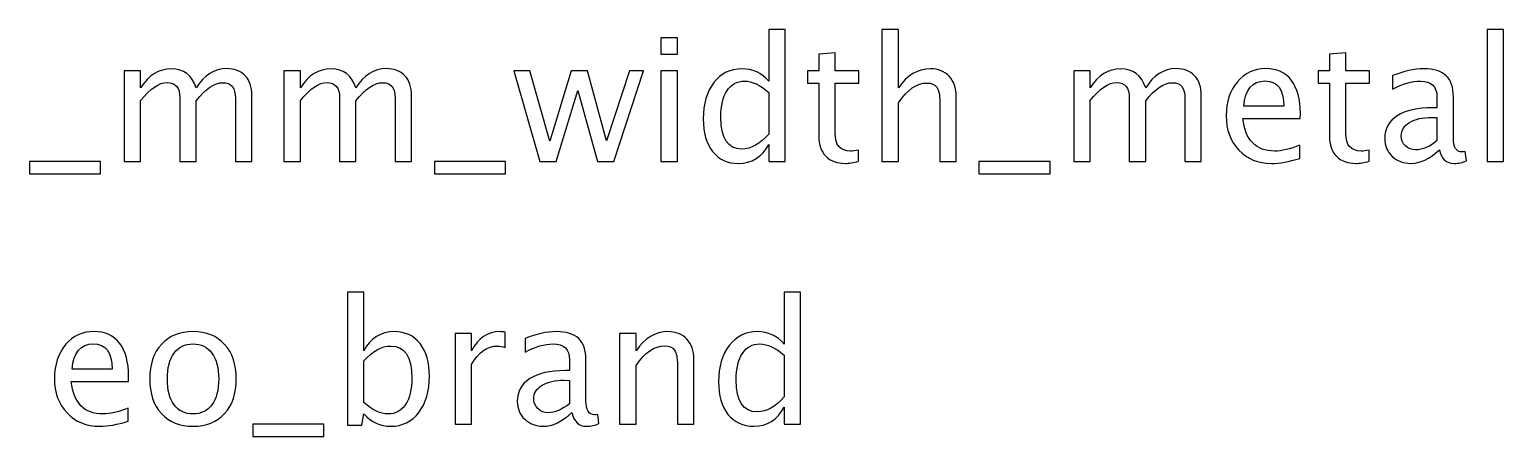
# Model space of a CAD drawing. Header units: centimetres. Extents: x -13.4 to 13.3, y -2.6 to 14.1.
# Drawn here: x 2.38 to 13.32, y 11.13 to 14.15 of the extents above; entities that cross this region are included whole.
import ezdxf

# ---------------------------------------------------------------- set-up
doc = ezdxf.new("R2010")
doc.units = ezdxf.units.CM
doc.header["$MEASUREMENT"] = 0
doc.layers.add('Layer 1', color=7, linetype='Continuous')

msp = doc.modelspace()

# ---------------------------------------------------------------- linework, layer by layer
at = {"layer": 'Layer 1'}
for points, knots in [([(7.86521, 13.17044), (7.86521, 13.17044), (7.86521, 13.29681), (7.86521, 13.29681), (7.86521, 13.29681), (7.81547, 13.2024), (7.74054, 13.1552), (7.64042, 13.1552), (7.64042, 13.1552), (7.55914, 13.1552), (7.49522, 13.18462), (7.44865, 13.24368), (7.44865, 13.24368), (7.40208, 13.30273), (7.3788, 13.38338), (7.3788, 13.48561), (7.3788, 13.48561), (7.3788, 13.59737), (7.40526, 13.68733), (7.45796, 13.75549), (7.45796, 13.75549), (7.51088, 13.82343), (7.58031, 13.85751), (7.66646, 13.85751), (7.66646, 13.85751), (7.74625, 13.85751), (7.81272, 13.82703), (7.86521, 13.76586), (7.86521, 13.76586), (7.86521, 13.76586), (7.86521, 14.14961), (7.86521, 14.14961), (7.86521, 14.14961), (7.86521, 14.14961), (7.98713, 14.14961), (7.98713, 14.14961), (7.98713, 14.14961), (7.98713, 14.14961), (7.98713, 13.17044), (7.98713, 13.17044), (7.98713, 13.17044), (7.98713, 13.17044), (7.86521, 13.17044), (7.86521, 13.17044)], [0, 0, 0, 0, 0.08333333, 0.08333333, 0.08333333, 0.08333333, 0.16666667, 0.16666667, 0.16666667, 0.16666667, 0.25, 0.25, 0.25, 0.25, 0.33333333, 0.33333333, 0.33333333, 0.33333333, 0.41666667, 0.41666667, 0.41666667, 0.41666667, 0.5, 0.5, 0.5, 0.5, 0.58333333, 0.58333333, 0.58333333, 0.58333333, 0.66666667, 0.66666667, 0.66666667, 0.66666667, 0.75, 0.75, 0.75, 0.75, 0.83333333, 0.83333333, 0.83333333, 0.83333333, 1, 1, 1, 1]), ([(8.70637, 13.17044), (8.70637, 13.17044), (8.70637, 14.14961), (8.70637, 14.14961), (8.70637, 14.14961), (8.70637, 14.14961), (8.82829, 14.14961), (8.82829, 14.14961), (8.82829, 14.14961), (8.82829, 14.14961), (8.82829, 13.71633), (8.82829, 13.71633), (8.82829, 13.71633), (8.89285, 13.81052), (8.97201, 13.85751), (9.06557, 13.85751), (9.06557, 13.85751), (9.12441, 13.85751), (9.17119, 13.8391), (9.20569, 13.80205), (9.20569, 13.80205), (9.24019, 13.76522), (9.25755, 13.71548), (9.25755, 13.65325), (9.25755, 13.65325), (9.25755, 13.65325), (9.25755, 13.17044), (9.25755, 13.17044), (9.25755, 13.17044), (9.25755, 13.17044), (9.13563, 13.17044), (9.13563, 13.17044), (9.13563, 13.17044), (9.13563, 13.17044), (9.13563, 13.61346), (9.13563, 13.61346), (9.13563, 13.61346), (9.13563, 13.66341), (9.12822, 13.69897), (9.11362, 13.72014), (9.11362, 13.72014), (9.0988, 13.74152), (9.07446, 13.7521), (9.04038, 13.7521), (9.04038, 13.7521), (8.96545, 13.7521), (8.89475, 13.70321), (8.82829, 13.60542), (8.82829, 13.60542), (8.82829, 13.60542), (8.82829, 13.17044), (8.82829, 13.17044), (8.82829, 13.17044), (8.82829, 13.17044), (8.70637, 13.17044), (8.70637, 13.17044)], [0, 0, 0, 0, 0.06666667, 0.06666667, 0.06666667, 0.06666667, 0.13333333, 0.13333333, 0.13333333, 0.13333333, 0.2, 0.2, 0.2, 0.2, 0.26666667, 0.26666667, 0.26666667, 0.26666667, 0.33333333, 0.33333333, 0.33333333, 0.33333333, 0.4, 0.4, 0.4, 0.4, 0.46666667, 0.46666667, 0.46666667, 0.46666667, 0.53333333, 0.53333333, 0.53333333, 0.53333333, 0.6, 0.6, 0.6, 0.6, 0.66666667, 0.66666667, 0.66666667, 0.66666667, 0.73333333, 0.73333333, 0.73333333, 0.73333333, 0.8, 0.8, 0.8, 0.8, 0.86666667, 0.86666667, 0.86666667, 0.86666667, 1, 1, 1, 1]), ([(13.19921, 13.17044), (13.19921, 13.17044), (13.19921, 14.14961), (13.19921, 14.14961), (13.19921, 14.14961), (13.19921, 14.14961), (13.32113, 14.14961), (13.32113, 14.14961), (13.32113, 14.14961), (13.32113, 14.14961), (13.32113, 13.17044), (13.32113, 13.17044), (13.32113, 13.17044), (13.32113, 13.17044), (13.19921, 13.17044), (13.19921, 13.17044)], [0, 0, 0, 0, 0.2, 0.2, 0.2, 0.2, 0.4, 0.4, 0.4, 0.4, 0.6, 0.6, 0.6, 0.6, 1, 1, 1, 1]), ([(7.06511, 13.96673), (7.06511, 13.96673), (7.06511, 14.08865), (7.06511, 14.08865), (7.06511, 14.08865), (7.06511, 14.08865), (7.18703, 14.08865), (7.18703, 14.08865), (7.18703, 14.08865), (7.18703, 14.08865), (7.18703, 13.96673), (7.18703, 13.96673), (7.18703, 13.96673), (7.18703, 13.96673), (7.06511, 13.96673), (7.06511, 13.96673)], [0, 0, 0, 0, 0.2, 0.2, 0.2, 0.2, 0.4, 0.4, 0.4, 0.4, 0.6, 0.6, 0.6, 0.6, 1, 1, 1, 1]), ([(8.53238, 13.17065), (8.4947, 13.16028), (8.4619, 13.1552), (8.43417, 13.1552), (8.43417, 13.1552), (8.37194, 13.1552), (8.32347, 13.17298), (8.28875, 13.20854), (8.28875, 13.20854), (8.25383, 13.2441), (8.23647, 13.29342), (8.23647, 13.35671), (8.23647, 13.35671), (8.23647, 13.35671), (8.23647, 13.7521), (8.23647, 13.7521), (8.23647, 13.7521), (8.23647, 13.7521), (8.15223, 13.7521), (8.15223, 13.7521), (8.15223, 13.7521), (8.15223, 13.7521), (8.15223, 13.84354), (8.15223, 13.84354), (8.15223, 13.84354), (8.15223, 13.84354), (8.23647, 13.84354), (8.23647, 13.84354), (8.23647, 13.84354), (8.23647, 13.84354), (8.23647, 13.96525), (8.23647, 13.96525), (8.23647, 13.96525), (8.23647, 13.96525), (8.35839, 13.97689), (8.35839, 13.97689), (8.35839, 13.97689), (8.35839, 13.97689), (8.35839, 13.84354), (8.35839, 13.84354), (8.35839, 13.84354), (8.35839, 13.84354), (8.53492, 13.84354), (8.53492, 13.84354), (8.53492, 13.84354), (8.53492, 13.84354), (8.53492, 13.7521), (8.53492, 13.7521), (8.53492, 13.7521), (8.53492, 13.7521), (8.35839, 13.7521), (8.35839, 13.7521), (8.35839, 13.7521), (8.35839, 13.7521), (8.35839, 13.37872), (8.35839, 13.37872), (8.35839, 13.37872), (8.35839, 13.29067), (8.3967, 13.24664), (8.47311, 13.24664), (8.47311, 13.24664), (8.48941, 13.24664), (8.5091, 13.24939), (8.53238, 13.25468), (8.53238, 13.25468), (8.53238, 13.25468), (8.53238, 13.17065), (8.53238, 13.17065)], [0, 0, 0, 0, 0.05555556, 0.05555556, 0.05555556, 0.05555556, 0.11111111, 0.11111111, 0.11111111, 0.11111111, 0.16666667, 0.16666667, 0.16666667, 0.16666667, 0.22222222, 0.22222222, 0.22222222, 0.22222222, 0.27777778, 0.27777778, 0.27777778, 0.27777778, 0.33333333, 0.33333333, 0.33333333, 0.33333333, 0.38888889, 0.38888889, 0.38888889, 0.38888889, 0.44444444, 0.44444444, 0.44444444, 0.44444444, 0.5, 0.5, 0.5, 0.5, 0.55555556, 0.55555556, 0.55555556, 0.55555556, 0.61111111, 0.61111111, 0.61111111, 0.61111111, 0.66666667, 0.66666667, 0.66666667, 0.66666667, 0.72222222, 0.72222222, 0.72222222, 0.72222222, 0.77777778, 0.77777778, 0.77777778, 0.77777778, 0.83333333, 0.83333333, 0.83333333, 0.83333333, 0.88888889, 0.88888889, 0.88888889, 0.88888889, 1, 1, 1, 1]), ([(12.32397, 13.17065), (12.28629, 13.16028), (12.25349, 13.1552), (12.22576, 13.1552), (12.22576, 13.1552), (12.16353, 13.1552), (12.11506, 13.17298), (12.08034, 13.20854), (12.08034, 13.20854), (12.04542, 13.2441), (12.02806, 13.29342), (12.02806, 13.35671), (12.02806, 13.35671), (12.02806, 13.35671), (12.02806, 13.7521), (12.02806, 13.7521), (12.02806, 13.7521), (12.02806, 13.7521), (11.94382, 13.7521), (11.94382, 13.7521), (11.94382, 13.7521), (11.94382, 13.7521), (11.94382, 13.84354), (11.94382, 13.84354), (11.94382, 13.84354), (11.94382, 13.84354), (12.02806, 13.84354), (12.02806, 13.84354), (12.02806, 13.84354), (12.02806, 13.84354), (12.02806, 13.96525), (12.02806, 13.96525), (12.02806, 13.96525), (12.02806, 13.96525), (12.14998, 13.97689), (12.14998, 13.97689), (12.14998, 13.97689), (12.14998, 13.97689), (12.14998, 13.84354), (12.14998, 13.84354), (12.14998, 13.84354), (12.14998, 13.84354), (12.32651, 13.84354), (12.32651, 13.84354), (12.32651, 13.84354), (12.32651, 13.84354), (12.32651, 13.7521), (12.32651, 13.7521), (12.32651, 13.7521), (12.32651, 13.7521), (12.14998, 13.7521), (12.14998, 13.7521), (12.14998, 13.7521), (12.14998, 13.7521), (12.14998, 13.37872), (12.14998, 13.37872), (12.14998, 13.37872), (12.14998, 13.29067), (12.18829, 13.24664), (12.2647, 13.24664), (12.2647, 13.24664), (12.281, 13.24664), (12.30069, 13.24939), (12.32397, 13.25468), (12.32397, 13.25468), (12.32397, 13.25468), (12.32397, 13.17065), (12.32397, 13.17065)], [0, 0, 0, 0, 0.05555556, 0.05555556, 0.05555556, 0.05555556, 0.11111111, 0.11111111, 0.11111111, 0.11111111, 0.16666667, 0.16666667, 0.16666667, 0.16666667, 0.22222222, 0.22222222, 0.22222222, 0.22222222, 0.27777778, 0.27777778, 0.27777778, 0.27777778, 0.33333333, 0.33333333, 0.33333333, 0.33333333, 0.38888889, 0.38888889, 0.38888889, 0.38888889, 0.44444444, 0.44444444, 0.44444444, 0.44444444, 0.5, 0.5, 0.5, 0.5, 0.55555556, 0.55555556, 0.55555556, 0.55555556, 0.61111111, 0.61111111, 0.61111111, 0.61111111, 0.66666667, 0.66666667, 0.66666667, 0.66666667, 0.72222222, 0.72222222, 0.72222222, 0.72222222, 0.77777778, 0.77777778, 0.77777778, 0.77777778, 0.83333333, 0.83333333, 0.83333333, 0.83333333, 0.88888889, 0.88888889, 0.88888889, 0.88888889, 1, 1, 1, 1]), ([(3.08005, 13.17044), (3.08005, 13.17044), (3.08005, 13.84354), (3.08005, 13.84354), (3.08005, 13.84354), (3.08005, 13.84354), (3.20197, 13.84354), (3.20197, 13.84354), (3.20197, 13.84354), (3.20197, 13.84354), (3.20197, 13.71633), (3.20197, 13.71633), (3.20197, 13.71633), (3.26145, 13.81052), (3.33765, 13.85751), (3.43099, 13.85751), (3.43099, 13.85751), (3.52095, 13.85751), (3.58212, 13.81052), (3.61472, 13.71633), (3.61472, 13.71633), (3.67251, 13.81137), (3.74786, 13.85878), (3.84036, 13.85878), (3.84036, 13.85878), (3.89941, 13.85878), (3.94534, 13.84142), (3.97815, 13.8065), (3.97815, 13.8065), (4.01096, 13.77157), (4.02747, 13.72268), (4.02747, 13.65981), (4.02747, 13.65981), (4.02747, 13.65981), (4.02747, 13.17044), (4.02747, 13.17044), (4.02747, 13.17044), (4.02747, 13.17044), (3.90555, 13.17044), (3.90555, 13.17044), (3.90555, 13.17044), (3.90555, 13.17044), (3.90555, 13.63971), (3.90555, 13.63971), (3.90555, 13.63971), (3.90555, 13.71633), (3.87507, 13.75464), (3.81411, 13.75464), (3.81411, 13.75464), (3.75082, 13.75464), (3.68436, 13.70998), (3.61472, 13.62044), (3.61472, 13.62044), (3.61472, 13.62044), (3.61472, 13.17044), (3.61472, 13.17044), (3.61472, 13.17044), (3.61472, 13.17044), (3.4928, 13.17044), (3.4928, 13.17044), (3.4928, 13.17044), (3.4928, 13.17044), (3.4928, 13.64013), (3.4928, 13.64013), (3.4928, 13.64013), (3.4928, 13.71739), (3.4619, 13.75591), (3.39988, 13.75591), (3.39988, 13.75591), (3.33828, 13.75591), (3.27224, 13.71104), (3.20197, 13.62108), (3.20197, 13.62108), (3.20197, 13.62108), (3.20197, 13.17044), (3.20197, 13.17044), (3.20197, 13.17044), (3.20197, 13.17044), (3.08005, 13.17044), (3.08005, 13.17044)], [0, 0, 0, 0, 0.04761905, 0.04761905, 0.04761905, 0.04761905, 0.0952381, 0.0952381, 0.0952381, 0.0952381, 0.14285714, 0.14285714, 0.14285714, 0.14285714, 0.19047619, 0.19047619, 0.19047619, 0.19047619, 0.23809524, 0.23809524, 0.23809524, 0.23809524, 0.28571429, 0.28571429, 0.28571429, 0.28571429, 0.33333333, 0.33333333, 0.33333333, 0.33333333, 0.38095238, 0.38095238, 0.38095238, 0.38095238, 0.42857143, 0.42857143, 0.42857143, 0.42857143, 0.47619048, 0.47619048, 0.47619048, 0.47619048, 0.52380952, 0.52380952, 0.52380952, 0.52380952, 0.57142857, 0.57142857, 0.57142857, 0.57142857, 0.61904762, 0.61904762, 0.61904762, 0.61904762, 0.66666667, 0.66666667, 0.66666667, 0.66666667, 0.71428571, 0.71428571, 0.71428571, 0.71428571, 0.76190476, 0.76190476, 0.76190476, 0.76190476, 0.80952381, 0.80952381, 0.80952381, 0.80952381, 0.85714286, 0.85714286, 0.85714286, 0.85714286, 0.9047619, 0.9047619, 0.9047619, 0.9047619, 1, 1, 1, 1]), ([(4.26581, 13.17044), (4.26581, 13.17044), (4.26581, 13.84354), (4.26581, 13.84354), (4.26581, 13.84354), (4.26581, 13.84354), (4.38773, 13.84354), (4.38773, 13.84354), (4.38773, 13.84354), (4.38773, 13.84354), (4.38773, 13.71633), (4.38773, 13.71633), (4.38773, 13.71633), (4.44721, 13.81052), (4.52341, 13.85751), (4.61675, 13.85751), (4.61675, 13.85751), (4.70671, 13.85751), (4.76788, 13.81052), (4.80048, 13.71633), (4.80048, 13.71633), (4.85827, 13.81137), (4.93362, 13.85878), (5.02612, 13.85878), (5.02612, 13.85878), (5.08517, 13.85878), (5.1311, 13.84142), (5.16391, 13.8065), (5.16391, 13.8065), (5.19672, 13.77157), (5.21323, 13.72268), (5.21323, 13.65981), (5.21323, 13.65981), (5.21323, 13.65981), (5.21323, 13.17044), (5.21323, 13.17044), (5.21323, 13.17044), (5.21323, 13.17044), (5.09131, 13.17044), (5.09131, 13.17044), (5.09131, 13.17044), (5.09131, 13.17044), (5.09131, 13.63971), (5.09131, 13.63971), (5.09131, 13.63971), (5.09131, 13.71633), (5.06083, 13.75464), (4.99987, 13.75464), (4.99987, 13.75464), (4.93658, 13.75464), (4.87012, 13.70998), (4.80048, 13.62044), (4.80048, 13.62044), (4.80048, 13.62044), (4.80048, 13.17044), (4.80048, 13.17044), (4.80048, 13.17044), (4.80048, 13.17044), (4.67856, 13.17044), (4.67856, 13.17044), (4.67856, 13.17044), (4.67856, 13.17044), (4.67856, 13.64013), (4.67856, 13.64013), (4.67856, 13.64013), (4.67856, 13.71739), (4.64766, 13.75591), (4.58564, 13.75591), (4.58564, 13.75591), (4.52404, 13.75591), (4.458, 13.71104), (4.38773, 13.62108), (4.38773, 13.62108), (4.38773, 13.62108), (4.38773, 13.17044), (4.38773, 13.17044), (4.38773, 13.17044), (4.38773, 13.17044), (4.26581, 13.17044), (4.26581, 13.17044)], [0, 0, 0, 0, 0.04761905, 0.04761905, 0.04761905, 0.04761905, 0.0952381, 0.0952381, 0.0952381, 0.0952381, 0.14285714, 0.14285714, 0.14285714, 0.14285714, 0.19047619, 0.19047619, 0.19047619, 0.19047619, 0.23809524, 0.23809524, 0.23809524, 0.23809524, 0.28571429, 0.28571429, 0.28571429, 0.28571429, 0.33333333, 0.33333333, 0.33333333, 0.33333333, 0.38095238, 0.38095238, 0.38095238, 0.38095238, 0.42857143, 0.42857143, 0.42857143, 0.42857143, 0.47619048, 0.47619048, 0.47619048, 0.47619048, 0.52380952, 0.52380952, 0.52380952, 0.52380952, 0.57142857, 0.57142857, 0.57142857, 0.57142857, 0.61904762, 0.61904762, 0.61904762, 0.61904762, 0.66666667, 0.66666667, 0.66666667, 0.66666667, 0.71428571, 0.71428571, 0.71428571, 0.71428571, 0.76190476, 0.76190476, 0.76190476, 0.76190476, 0.80952381, 0.80952381, 0.80952381, 0.80952381, 0.85714286, 0.85714286, 0.85714286, 0.85714286, 0.9047619, 0.9047619, 0.9047619, 0.9047619, 1, 1, 1, 1]), ([(6.16531, 13.17044), (6.16531, 13.17044), (5.97227, 13.84354), (5.97227, 13.84354), (5.97227, 13.84354), (5.97227, 13.84354), (6.09123, 13.84354), (6.09123, 13.84354), (6.09123, 13.84354), (6.09123, 13.84354), (6.23918, 13.32094), (6.23918, 13.32094), (6.23918, 13.32094), (6.23918, 13.32094), (6.39878, 13.84354), (6.39878, 13.84354), (6.39878, 13.84354), (6.39878, 13.84354), (6.5207, 13.84354), (6.5207, 13.84354), (6.5207, 13.84354), (6.5207, 13.84354), (6.66103, 13.32178), (6.66103, 13.32178), (6.66103, 13.32178), (6.66103, 13.32178), (6.83079, 13.84354), (6.83079, 13.84354), (6.83079, 13.84354), (6.83079, 13.84354), (6.93493, 13.84354), (6.93493, 13.84354), (6.93493, 13.84354), (6.93493, 13.84354), (6.71522, 13.17044), (6.71522, 13.17044), (6.71522, 13.17044), (6.71522, 13.17044), (6.5933, 13.17044), (6.5933, 13.17044), (6.5933, 13.17044), (6.5933, 13.17044), (6.44894, 13.69537), (6.44894, 13.69537), (6.44894, 13.69537), (6.44894, 13.69537), (6.28723, 13.17044), (6.28723, 13.17044), (6.28723, 13.17044), (6.28723, 13.17044), (6.16531, 13.17044), (6.16531, 13.17044)], [0, 0, 0, 0, 0.07142857, 0.07142857, 0.07142857, 0.07142857, 0.14285714, 0.14285714, 0.14285714, 0.14285714, 0.21428571, 0.21428571, 0.21428571, 0.21428571, 0.28571429, 0.28571429, 0.28571429, 0.28571429, 0.35714286, 0.35714286, 0.35714286, 0.35714286, 0.42857143, 0.42857143, 0.42857143, 0.42857143, 0.5, 0.5, 0.5, 0.5, 0.57142857, 0.57142857, 0.57142857, 0.57142857, 0.64285714, 0.64285714, 0.64285714, 0.64285714, 0.71428571, 0.71428571, 0.71428571, 0.71428571, 0.78571429, 0.78571429, 0.78571429, 0.78571429, 0.85714286, 0.85714286, 0.85714286, 0.85714286, 1, 1, 1, 1]), ([(7.06511, 13.17044), (7.06511, 13.17044), (7.06511, 13.84354), (7.06511, 13.84354), (7.06511, 13.84354), (7.06511, 13.84354), (7.18703, 13.84354), (7.18703, 13.84354), (7.18703, 13.84354), (7.18703, 13.84354), (7.18703, 13.17044), (7.18703, 13.17044), (7.18703, 13.17044), (7.18703, 13.17044), (7.06511, 13.17044), (7.06511, 13.17044)], [0, 0, 0, 0, 0.2, 0.2, 0.2, 0.2, 0.4, 0.4, 0.4, 0.4, 0.6, 0.6, 0.6, 0.6, 1, 1, 1, 1]), ([(10.12962, 13.17044), (10.12962, 13.17044), (10.12962, 13.84354), (10.12962, 13.84354), (10.12962, 13.84354), (10.12962, 13.84354), (10.25154, 13.84354), (10.25154, 13.84354), (10.25154, 13.84354), (10.25154, 13.84354), (10.25154, 13.71633), (10.25154, 13.71633), (10.25154, 13.71633), (10.31102, 13.81052), (10.38722, 13.85751), (10.48056, 13.85751), (10.48056, 13.85751), (10.57052, 13.85751), (10.63169, 13.81052), (10.66429, 13.71633), (10.66429, 13.71633), (10.72208, 13.81137), (10.79743, 13.85878), (10.88993, 13.85878), (10.88993, 13.85878), (10.94898, 13.85878), (10.99491, 13.84142), (11.02772, 13.8065), (11.02772, 13.8065), (11.06053, 13.77157), (11.07704, 13.72268), (11.07704, 13.65981), (11.07704, 13.65981), (11.07704, 13.65981), (11.07704, 13.17044), (11.07704, 13.17044), (11.07704, 13.17044), (11.07704, 13.17044), (10.95512, 13.17044), (10.95512, 13.17044), (10.95512, 13.17044), (10.95512, 13.17044), (10.95512, 13.63971), (10.95512, 13.63971), (10.95512, 13.63971), (10.95512, 13.71633), (10.92464, 13.75464), (10.86368, 13.75464), (10.86368, 13.75464), (10.80039, 13.75464), (10.73393, 13.70998), (10.66429, 13.62044), (10.66429, 13.62044), (10.66429, 13.62044), (10.66429, 13.17044), (10.66429, 13.17044), (10.66429, 13.17044), (10.66429, 13.17044), (10.54237, 13.17044), (10.54237, 13.17044), (10.54237, 13.17044), (10.54237, 13.17044), (10.54237, 13.64013), (10.54237, 13.64013), (10.54237, 13.64013), (10.54237, 13.71739), (10.51147, 13.75591), (10.44945, 13.75591), (10.44945, 13.75591), (10.38785, 13.75591), (10.32181, 13.71104), (10.25154, 13.62108), (10.25154, 13.62108), (10.25154, 13.62108), (10.25154, 13.17044), (10.25154, 13.17044), (10.25154, 13.17044), (10.25154, 13.17044), (10.12962, 13.17044), (10.12962, 13.17044)], [0, 0, 0, 0, 0.04761905, 0.04761905, 0.04761905, 0.04761905, 0.0952381, 0.0952381, 0.0952381, 0.0952381, 0.14285714, 0.14285714, 0.14285714, 0.14285714, 0.19047619, 0.19047619, 0.19047619, 0.19047619, 0.23809524, 0.23809524, 0.23809524, 0.23809524, 0.28571429, 0.28571429, 0.28571429, 0.28571429, 0.33333333, 0.33333333, 0.33333333, 0.33333333, 0.38095238, 0.38095238, 0.38095238, 0.38095238, 0.42857143, 0.42857143, 0.42857143, 0.42857143, 0.47619048, 0.47619048, 0.47619048, 0.47619048, 0.52380952, 0.52380952, 0.52380952, 0.52380952, 0.57142857, 0.57142857, 0.57142857, 0.57142857, 0.61904762, 0.61904762, 0.61904762, 0.61904762, 0.66666667, 0.66666667, 0.66666667, 0.66666667, 0.71428571, 0.71428571, 0.71428571, 0.71428571, 0.76190476, 0.76190476, 0.76190476, 0.76190476, 0.80952381, 0.80952381, 0.80952381, 0.80952381, 0.85714286, 0.85714286, 0.85714286, 0.85714286, 0.9047619, 0.9047619, 0.9047619, 0.9047619, 1, 1, 1, 1]), ([(11.80941, 13.19203), (11.7275, 13.16748), (11.65743, 13.1552), (11.59901, 13.1552), (11.59901, 13.1552), (11.49932, 13.1552), (11.41825, 13.18822), (11.35581, 13.25405), (11.35581, 13.25405), (11.29337, 13.31988), (11.26204, 13.40518), (11.26204, 13.51017), (11.26204, 13.51017), (11.26204, 13.61198), (11.28956, 13.69559), (11.3448, 13.76099), (11.3448, 13.76099), (11.40005, 13.82618), (11.47074, 13.85878), (11.55689, 13.85878), (11.55689, 13.85878), (11.63838, 13.85878), (11.70146, 13.82978), (11.74591, 13.77179), (11.74591, 13.77179), (11.79036, 13.71379), (11.81259, 13.63166), (11.81259, 13.52519), (11.81259, 13.52519), (11.81259, 13.52519), (11.81195, 13.48794), (11.81195, 13.48794), (11.81195, 13.48794), (11.81195, 13.48794), (11.3865, 13.48794), (11.3865, 13.48794), (11.3865, 13.48794), (11.40428, 13.32707), (11.48281, 13.24664), (11.62187, 13.24664), (11.62187, 13.24664), (11.67289, 13.24664), (11.73533, 13.26103), (11.80941, 13.28982), (11.80941, 13.28982), (11.80941, 13.28982), (11.80941, 13.19203), (11.80941, 13.19203)], [0, 0, 0, 0, 0.07692308, 0.07692308, 0.07692308, 0.07692308, 0.15384615, 0.15384615, 0.15384615, 0.15384615, 0.23076923, 0.23076923, 0.23076923, 0.23076923, 0.30769231, 0.30769231, 0.30769231, 0.30769231, 0.38461538, 0.38461538, 0.38461538, 0.38461538, 0.46153846, 0.46153846, 0.46153846, 0.46153846, 0.53846154, 0.53846154, 0.53846154, 0.53846154, 0.61538462, 0.61538462, 0.61538462, 0.61538462, 0.69230769, 0.69230769, 0.69230769, 0.69230769, 0.76923077, 0.76923077, 0.76923077, 0.76923077, 0.84615385, 0.84615385, 0.84615385, 0.84615385, 1, 1, 1, 1]), ([(12.84488, 13.25617), (12.77165, 13.18886), (12.70116, 13.1552), (12.63343, 13.1552), (12.63343, 13.1552), (12.57776, 13.1552), (12.5314, 13.17256), (12.49479, 13.20748), (12.49479, 13.20748), (12.45796, 13.24241), (12.43954, 13.28643), (12.43954, 13.33956), (12.43954, 13.33956), (12.43954, 13.41301), (12.47044, 13.46953), (12.53225, 13.5089), (12.53225, 13.5089), (12.59406, 13.54827), (12.68275, 13.56795), (12.79832, 13.56795), (12.79832, 13.56795), (12.79832, 13.56795), (12.82689, 13.56795), (12.82689, 13.56795), (12.82689, 13.56795), (12.82689, 13.56795), (12.82689, 13.64902), (12.82689, 13.64902), (12.82689, 13.64902), (12.82689, 13.72712), (12.78625, 13.76607), (12.70476, 13.76607), (12.70476, 13.76607), (12.64168, 13.76607), (12.57268, 13.74617), (12.49796, 13.70638), (12.49796, 13.70638), (12.49796, 13.70638), (12.49796, 13.80671), (12.49796, 13.80671), (12.49796, 13.80671), (12.58009, 13.84058), (12.65756, 13.85751), (12.73016, 13.85751), (12.73016, 13.85751), (12.80488, 13.85751), (12.86012, 13.84058), (12.89547, 13.8065), (12.89547, 13.8065), (12.93103, 13.77242), (12.94881, 13.71993), (12.94881, 13.64902), (12.94881, 13.64902), (12.94881, 13.64902), (12.94881, 13.34485), (12.94881, 13.34485), (12.94881, 13.34485), (12.94881, 13.27522), (12.97019, 13.24029), (13.01316, 13.24029), (13.01316, 13.24029), (13.01845, 13.24029), (13.02628, 13.24114), (13.03665, 13.24283), (13.03665, 13.24283), (13.03665, 13.24283), (13.04533, 13.1751), (13.04533, 13.1751), (13.04533, 13.1751), (13.0176, 13.16176), (12.98712, 13.1552), (12.95368, 13.1552), (12.95368, 13.1552), (12.89674, 13.1552), (12.86055, 13.18886), (12.84488, 13.25617)], [0, 0, 0, 0, 0.05, 0.05, 0.05, 0.05, 0.1, 0.1, 0.1, 0.1, 0.15, 0.15, 0.15, 0.15, 0.2, 0.2, 0.2, 0.2, 0.25, 0.25, 0.25, 0.25, 0.3, 0.3, 0.3, 0.3, 0.35, 0.35, 0.35, 0.35, 0.4, 0.4, 0.4, 0.4, 0.45, 0.45, 0.45, 0.45, 0.5, 0.5, 0.5, 0.5, 0.55, 0.55, 0.55, 0.55, 0.6, 0.6, 0.6, 0.6, 0.65, 0.65, 0.65, 0.65, 0.7, 0.7, 0.7, 0.7, 0.75, 0.75, 0.75, 0.75, 0.8, 0.8, 0.8, 0.8, 0.85, 0.85, 0.85, 0.85, 0.9, 0.9, 0.9, 0.9, 1, 1, 1, 1]), ([(7.86521, 13.68246), (7.80192, 13.73813), (7.74202, 13.76607), (7.68529, 13.76607), (7.68529, 13.76607), (7.62941, 13.76607), (7.58623, 13.74279), (7.55554, 13.69601), (7.55554, 13.69601), (7.52485, 13.64944), (7.50961, 13.5834), (7.50961, 13.49789), (7.50961, 13.49789), (7.50961, 13.34062), (7.56168, 13.26188), (7.66603, 13.26188), (7.66603, 13.26188), (7.73377, 13.26188), (7.80023, 13.29892), (7.86521, 13.37279), (7.86521, 13.37279), (7.86521, 13.37279), (7.86521, 13.68246), (7.86521, 13.68246)], [0, 0, 0, 0, 0.14285714, 0.14285714, 0.14285714, 0.14285714, 0.28571429, 0.28571429, 0.28571429, 0.28571429, 0.42857143, 0.42857143, 0.42857143, 0.42857143, 0.57142857, 0.57142857, 0.57142857, 0.57142857, 0.71428571, 0.71428571, 0.71428571, 0.71428571, 1, 1, 1, 1]), ([(11.39285, 13.57938), (11.39285, 13.57938), (11.69003, 13.57938), (11.69003, 13.57938), (11.69003, 13.57938), (11.69003, 13.70469), (11.64325, 13.76734), (11.54991, 13.76734), (11.54991, 13.76734), (11.45593, 13.76734), (11.40365, 13.70469), (11.39285, 13.57938)], [0, 0, 0, 0, 0.25, 0.25, 0.25, 0.25, 0.5, 0.5, 0.5, 0.5, 1, 1, 1, 1]), ([(12.82689, 13.32263), (12.82689, 13.32263), (12.82689, 13.49556), (12.82689, 13.49556), (12.82689, 13.49556), (12.82689, 13.49556), (12.78773, 13.49683), (12.78773, 13.49683), (12.78773, 13.49683), (12.72, 13.49683), (12.66539, 13.48434), (12.62369, 13.45937), (12.62369, 13.45937), (12.5822, 13.43418), (12.56146, 13.40095), (12.56146, 13.35946), (12.56146, 13.35946), (12.56146, 13.33046), (12.57183, 13.30591), (12.59236, 13.2858), (12.59236, 13.2858), (12.61311, 13.26569), (12.6383, 13.25553), (12.66814, 13.25553), (12.66814, 13.25553), (12.71894, 13.25553), (12.77186, 13.27797), (12.82689, 13.32263)], [0, 0, 0, 0, 0.125, 0.125, 0.125, 0.125, 0.25, 0.25, 0.25, 0.25, 0.375, 0.375, 0.375, 0.375, 0.5, 0.5, 0.5, 0.5, 0.625, 0.625, 0.625, 0.625, 0.75, 0.75, 0.75, 0.75, 1, 1, 1, 1]), ([(2.37647, 13.079), (2.37647, 13.079), (2.37647, 13.17044), (2.37647, 13.17044), (2.37647, 13.17044), (2.37647, 13.17044), (2.90479, 13.17044), (2.90479, 13.17044), (2.90479, 13.17044), (2.90479, 13.17044), (2.90479, 13.079), (2.90479, 13.079), (2.90479, 13.079), (2.90479, 13.079), (2.37647, 13.079), (2.37647, 13.079)], [0, 0, 0, 0, 0.2, 0.2, 0.2, 0.2, 0.4, 0.4, 0.4, 0.4, 0.6, 0.6, 0.6, 0.6, 1, 1, 1, 1]), ([(5.38299, 13.079), (5.38299, 13.079), (5.38299, 13.17044), (5.38299, 13.17044), (5.38299, 13.17044), (5.38299, 13.17044), (5.91131, 13.17044), (5.91131, 13.17044), (5.91131, 13.17044), (5.91131, 13.17044), (5.91131, 13.079), (5.91131, 13.079), (5.91131, 13.079), (5.91131, 13.079), (5.38299, 13.079), (5.38299, 13.079)], [0, 0, 0, 0, 0.2, 0.2, 0.2, 0.2, 0.4, 0.4, 0.4, 0.4, 0.6, 0.6, 0.6, 0.6, 1, 1, 1, 1]), ([(9.42604, 13.079), (9.42604, 13.079), (9.42604, 13.17044), (9.42604, 13.17044), (9.42604, 13.17044), (9.42604, 13.17044), (9.95436, 13.17044), (9.95436, 13.17044), (9.95436, 13.17044), (9.95436, 13.17044), (9.95436, 13.079), (9.95436, 13.079), (9.95436, 13.079), (9.95436, 13.079), (9.42604, 13.079), (9.42604, 13.079)], [0, 0, 0, 0, 0.2, 0.2, 0.2, 0.2, 0.4, 0.4, 0.4, 0.4, 0.6, 0.6, 0.6, 0.6, 1, 1, 1, 1]), ([(4.73794, 11.21125), (4.73794, 11.21125), (4.73794, 12.19804), (4.73794, 12.19804), (4.73794, 12.19804), (4.73794, 12.19804), (4.85986, 12.19804), (4.85986, 12.19804), (4.85986, 12.19804), (4.85986, 12.19804), (4.85986, 11.76476), (4.85986, 11.76476), (4.85986, 11.76476), (4.90981, 11.85895), (4.98496, 11.90594), (5.08507, 11.90594), (5.08507, 11.90594), (5.16614, 11.90594), (5.22985, 11.87652), (5.27642, 11.81746), (5.27642, 11.81746), (5.32299, 11.75841), (5.34627, 11.67776), (5.34627, 11.57553), (5.34627, 11.57553), (5.34627, 11.46419), (5.31981, 11.37423), (5.26711, 11.30608), (5.26711, 11.30608), (5.2144, 11.23771), (5.14498, 11.20363), (5.05904, 11.20363), (5.05904, 11.20363), (4.97924, 11.20363), (4.91278, 11.23411), (4.85986, 11.29528), (4.85986, 11.29528), (4.85986, 11.29528), (4.84504, 11.21125), (4.84504, 11.21125), (4.84504, 11.21125), (4.84504, 11.21125), (4.73794, 11.21125), (4.73794, 11.21125)], [0, 0, 0, 0, 0.08333333, 0.08333333, 0.08333333, 0.08333333, 0.16666667, 0.16666667, 0.16666667, 0.16666667, 0.25, 0.25, 0.25, 0.25, 0.33333333, 0.33333333, 0.33333333, 0.33333333, 0.41666667, 0.41666667, 0.41666667, 0.41666667, 0.5, 0.5, 0.5, 0.5, 0.58333333, 0.58333333, 0.58333333, 0.58333333, 0.66666667, 0.66666667, 0.66666667, 0.66666667, 0.75, 0.75, 0.75, 0.75, 0.83333333, 0.83333333, 0.83333333, 0.83333333, 1, 1, 1, 1]), ([(7.9794, 11.21887), (7.9794, 11.21887), (7.9794, 11.34524), (7.9794, 11.34524), (7.9794, 11.34524), (7.92966, 11.25083), (7.85473, 11.20363), (7.75461, 11.20363), (7.75461, 11.20363), (7.67333, 11.20363), (7.60941, 11.23305), (7.56284, 11.29211), (7.56284, 11.29211), (7.51627, 11.35116), (7.49299, 11.43181), (7.49299, 11.53404), (7.49299, 11.53404), (7.49299, 11.6458), (7.51945, 11.73576), (7.57215, 11.80392), (7.57215, 11.80392), (7.62507, 11.87186), (7.6945, 11.90594), (7.78065, 11.90594), (7.78065, 11.90594), (7.86044, 11.90594), (7.92691, 11.87546), (7.9794, 11.81429), (7.9794, 11.81429), (7.9794, 11.81429), (7.9794, 12.19804), (7.9794, 12.19804), (7.9794, 12.19804), (7.9794, 12.19804), (8.10132, 12.19804), (8.10132, 12.19804), (8.10132, 12.19804), (8.10132, 12.19804), (8.10132, 11.21887), (8.10132, 11.21887), (8.10132, 11.21887), (8.10132, 11.21887), (7.9794, 11.21887), (7.9794, 11.21887)], [0, 0, 0, 0, 0.08333333, 0.08333333, 0.08333333, 0.08333333, 0.16666667, 0.16666667, 0.16666667, 0.16666667, 0.25, 0.25, 0.25, 0.25, 0.33333333, 0.33333333, 0.33333333, 0.33333333, 0.41666667, 0.41666667, 0.41666667, 0.41666667, 0.5, 0.5, 0.5, 0.5, 0.58333333, 0.58333333, 0.58333333, 0.58333333, 0.66666667, 0.66666667, 0.66666667, 0.66666667, 0.75, 0.75, 0.75, 0.75, 0.83333333, 0.83333333, 0.83333333, 0.83333333, 1, 1, 1, 1]), ([(3.10917, 11.24046), (3.02726, 11.21591), (2.95719, 11.20363), (2.89877, 11.20363), (2.89877, 11.20363), (2.79908, 11.20363), (2.71801, 11.23665), (2.65557, 11.30248), (2.65557, 11.30248), (2.59313, 11.36831), (2.5618, 11.45361), (2.5618, 11.5586), (2.5618, 11.5586), (2.5618, 11.66041), (2.58932, 11.74402), (2.64456, 11.80942), (2.64456, 11.80942), (2.69981, 11.87461), (2.7705, 11.90721), (2.85665, 11.90721), (2.85665, 11.90721), (2.93814, 11.90721), (3.00122, 11.87821), (3.04567, 11.82022), (3.04567, 11.82022), (3.09012, 11.76222), (3.11235, 11.68009), (3.11235, 11.57362), (3.11235, 11.57362), (3.11235, 11.57362), (3.11171, 11.53637), (3.11171, 11.53637), (3.11171, 11.53637), (3.11171, 11.53637), (2.68626, 11.53637), (2.68626, 11.53637), (2.68626, 11.53637), (2.70404, 11.3755), (2.78257, 11.29507), (2.92163, 11.29507), (2.92163, 11.29507), (2.97265, 11.29507), (3.03509, 11.30946), (3.10917, 11.33825), (3.10917, 11.33825), (3.10917, 11.33825), (3.10917, 11.24046), (3.10917, 11.24046)], [0, 0, 0, 0, 0.07692308, 0.07692308, 0.07692308, 0.07692308, 0.15384615, 0.15384615, 0.15384615, 0.15384615, 0.23076923, 0.23076923, 0.23076923, 0.23076923, 0.30769231, 0.30769231, 0.30769231, 0.30769231, 0.38461538, 0.38461538, 0.38461538, 0.38461538, 0.46153846, 0.46153846, 0.46153846, 0.46153846, 0.53846154, 0.53846154, 0.53846154, 0.53846154, 0.61538462, 0.61538462, 0.61538462, 0.61538462, 0.69230769, 0.69230769, 0.69230769, 0.69230769, 0.76923077, 0.76923077, 0.76923077, 0.76923077, 0.84615385, 0.84615385, 0.84615385, 0.84615385, 1, 1, 1, 1]), ([(3.59071, 11.20363), (3.49186, 11.20363), (3.41355, 11.23517), (3.35597, 11.29825), (3.35597, 11.29825), (3.29819, 11.36132), (3.2694, 11.44705), (3.2694, 11.55521), (3.2694, 11.55521), (3.2694, 11.66316), (3.29819, 11.74867), (3.35597, 11.81154), (3.35597, 11.81154), (3.41355, 11.8744), (3.49186, 11.90594), (3.59071, 11.90594), (3.59071, 11.90594), (3.68956, 11.90594), (3.76788, 11.8744), (3.82545, 11.81154), (3.82545, 11.81154), (3.88323, 11.74867), (3.91202, 11.66316), (3.91202, 11.55521), (3.91202, 11.55521), (3.91202, 11.44705), (3.88323, 11.36132), (3.82545, 11.29825), (3.82545, 11.29825), (3.76788, 11.23517), (3.68956, 11.20363), (3.59071, 11.20363)], [0, 0, 0, 0, 0.11111111, 0.11111111, 0.11111111, 0.11111111, 0.22222222, 0.22222222, 0.22222222, 0.22222222, 0.33333333, 0.33333333, 0.33333333, 0.33333333, 0.44444444, 0.44444444, 0.44444444, 0.44444444, 0.55555556, 0.55555556, 0.55555556, 0.55555556, 0.66666667, 0.66666667, 0.66666667, 0.66666667, 0.77777778, 0.77777778, 0.77777778, 0.77777778, 1, 1, 1, 1]), ([(5.53719, 11.21887), (5.53719, 11.21887), (5.53719, 11.89197), (5.53719, 11.89197), (5.53719, 11.89197), (5.53719, 11.89197), (5.65911, 11.89197), (5.65911, 11.89197), (5.65911, 11.89197), (5.65911, 11.89197), (5.65911, 11.76476), (5.65911, 11.76476), (5.65911, 11.76476), (5.70758, 11.85895), (5.77786, 11.90594), (5.87014, 11.90594), (5.87014, 11.90594), (5.88263, 11.90594), (5.89575, 11.90488), (5.9093, 11.90277), (5.9093, 11.90277), (5.9093, 11.90277), (5.9093, 11.78868), (5.9093, 11.78868), (5.9093, 11.78868), (5.88813, 11.79566), (5.86951, 11.79926), (5.85342, 11.79926), (5.85342, 11.79926), (5.77595, 11.79926), (5.71118, 11.75354), (5.65911, 11.66189), (5.65911, 11.66189), (5.65911, 11.66189), (5.65911, 11.21887), (5.65911, 11.21887), (5.65911, 11.21887), (5.65911, 11.21887), (5.53719, 11.21887), (5.53719, 11.21887)], [0, 0, 0, 0, 0.09090909, 0.09090909, 0.09090909, 0.09090909, 0.18181818, 0.18181818, 0.18181818, 0.18181818, 0.27272727, 0.27272727, 0.27272727, 0.27272727, 0.36363636, 0.36363636, 0.36363636, 0.36363636, 0.45454545, 0.45454545, 0.45454545, 0.45454545, 0.54545455, 0.54545455, 0.54545455, 0.54545455, 0.63636364, 0.63636364, 0.63636364, 0.63636364, 0.72727273, 0.72727273, 0.72727273, 0.72727273, 0.81818182, 0.81818182, 0.81818182, 0.81818182, 1, 1, 1, 1]), ([(6.40375, 11.3046), (6.33052, 11.23729), (6.26003, 11.20363), (6.1923, 11.20363), (6.1923, 11.20363), (6.13663, 11.20363), (6.09027, 11.22099), (6.05366, 11.25591), (6.05366, 11.25591), (6.01683, 11.29084), (5.99841, 11.33486), (5.99841, 11.38799), (5.99841, 11.38799), (5.99841, 11.46144), (6.02931, 11.51796), (6.09112, 11.55733), (6.09112, 11.55733), (6.15293, 11.5967), (6.24162, 11.61638), (6.35719, 11.61638), (6.35719, 11.61638), (6.35719, 11.61638), (6.38576, 11.61638), (6.38576, 11.61638), (6.38576, 11.61638), (6.38576, 11.61638), (6.38576, 11.69745), (6.38576, 11.69745), (6.38576, 11.69745), (6.38576, 11.77555), (6.34512, 11.8145), (6.26363, 11.8145), (6.26363, 11.8145), (6.20055, 11.8145), (6.13155, 11.7946), (6.05683, 11.75481), (6.05683, 11.75481), (6.05683, 11.75481), (6.05683, 11.85514), (6.05683, 11.85514), (6.05683, 11.85514), (6.13896, 11.88901), (6.21643, 11.90594), (6.28903, 11.90594), (6.28903, 11.90594), (6.36375, 11.90594), (6.41899, 11.88901), (6.45434, 11.85493), (6.45434, 11.85493), (6.4899, 11.82085), (6.50768, 11.76836), (6.50768, 11.69745), (6.50768, 11.69745), (6.50768, 11.69745), (6.50768, 11.39328), (6.50768, 11.39328), (6.50768, 11.39328), (6.50768, 11.32365), (6.52906, 11.28872), (6.57203, 11.28872), (6.57203, 11.28872), (6.57732, 11.28872), (6.58515, 11.28957), (6.59552, 11.29126), (6.59552, 11.29126), (6.59552, 11.29126), (6.6042, 11.22353), (6.6042, 11.22353), (6.6042, 11.22353), (6.57647, 11.21019), (6.54599, 11.20363), (6.51255, 11.20363), (6.51255, 11.20363), (6.45561, 11.20363), (6.41942, 11.23729), (6.40375, 11.3046)], [0, 0, 0, 0, 0.05, 0.05, 0.05, 0.05, 0.1, 0.1, 0.1, 0.1, 0.15, 0.15, 0.15, 0.15, 0.2, 0.2, 0.2, 0.2, 0.25, 0.25, 0.25, 0.25, 0.3, 0.3, 0.3, 0.3, 0.35, 0.35, 0.35, 0.35, 0.4, 0.4, 0.4, 0.4, 0.45, 0.45, 0.45, 0.45, 0.5, 0.5, 0.5, 0.5, 0.55, 0.55, 0.55, 0.55, 0.6, 0.6, 0.6, 0.6, 0.65, 0.65, 0.65, 0.65, 0.7, 0.7, 0.7, 0.7, 0.75, 0.75, 0.75, 0.75, 0.8, 0.8, 0.8, 0.8, 0.85, 0.85, 0.85, 0.85, 0.9, 0.9, 0.9, 0.9, 1, 1, 1, 1]), ([(6.75808, 11.21887), (6.75808, 11.21887), (6.75808, 11.89197), (6.75808, 11.89197), (6.75808, 11.89197), (6.75808, 11.89197), (6.88, 11.89197), (6.88, 11.89197), (6.88, 11.89197), (6.88, 11.89197), (6.88, 11.76476), (6.88, 11.76476), (6.88, 11.76476), (6.94456, 11.85895), (7.02372, 11.90594), (7.11728, 11.90594), (7.11728, 11.90594), (7.17612, 11.90594), (7.2229, 11.88753), (7.2574, 11.85048), (7.2574, 11.85048), (7.2919, 11.81365), (7.30926, 11.76391), (7.30926, 11.70168), (7.30926, 11.70168), (7.30926, 11.70168), (7.30926, 11.21887), (7.30926, 11.21887), (7.30926, 11.21887), (7.30926, 11.21887), (7.18734, 11.21887), (7.18734, 11.21887), (7.18734, 11.21887), (7.18734, 11.21887), (7.18734, 11.66189), (7.18734, 11.66189), (7.18734, 11.66189), (7.18734, 11.71184), (7.17993, 11.7474), (7.16533, 11.76857), (7.16533, 11.76857), (7.15051, 11.78995), (7.12617, 11.80053), (7.09209, 11.80053), (7.09209, 11.80053), (7.01716, 11.80053), (6.94646, 11.75164), (6.88, 11.65385), (6.88, 11.65385), (6.88, 11.65385), (6.88, 11.21887), (6.88, 11.21887), (6.88, 11.21887), (6.88, 11.21887), (6.75808, 11.21887), (6.75808, 11.21887)], [0, 0, 0, 0, 0.06666667, 0.06666667, 0.06666667, 0.06666667, 0.13333333, 0.13333333, 0.13333333, 0.13333333, 0.2, 0.2, 0.2, 0.2, 0.26666667, 0.26666667, 0.26666667, 0.26666667, 0.33333333, 0.33333333, 0.33333333, 0.33333333, 0.4, 0.4, 0.4, 0.4, 0.46666667, 0.46666667, 0.46666667, 0.46666667, 0.53333333, 0.53333333, 0.53333333, 0.53333333, 0.6, 0.6, 0.6, 0.6, 0.66666667, 0.66666667, 0.66666667, 0.66666667, 0.73333333, 0.73333333, 0.73333333, 0.73333333, 0.8, 0.8, 0.8, 0.8, 0.86666667, 0.86666667, 0.86666667, 0.86666667, 1, 1, 1, 1]), ([(2.69261, 11.62781), (2.69261, 11.62781), (2.98979, 11.62781), (2.98979, 11.62781), (2.98979, 11.62781), (2.98979, 11.75312), (2.94301, 11.81577), (2.84967, 11.81577), (2.84967, 11.81577), (2.75569, 11.81577), (2.70341, 11.75312), (2.69261, 11.62781)], [0, 0, 0, 0, 0.25, 0.25, 0.25, 0.25, 0.5, 0.5, 0.5, 0.5, 1, 1, 1, 1]), ([(3.5905, 11.29507), (3.65082, 11.29507), (3.69781, 11.31772), (3.73126, 11.36323), (3.73126, 11.36323), (3.76449, 11.40852), (3.78121, 11.47266), (3.78121, 11.55521), (3.78121, 11.55521), (3.78121, 11.63755), (3.76449, 11.70147), (3.73126, 11.74677), (3.73126, 11.74677), (3.69781, 11.79185), (3.65082, 11.8145), (3.5905, 11.8145), (3.5905, 11.8145), (3.52996, 11.8145), (3.48297, 11.79185), (3.44995, 11.74677), (3.44995, 11.74677), (3.41672, 11.70147), (3.40021, 11.63755), (3.40021, 11.55521), (3.40021, 11.55521), (3.40021, 11.47266), (3.41672, 11.40852), (3.44995, 11.36323), (3.44995, 11.36323), (3.48297, 11.31772), (3.52996, 11.29507), (3.5905, 11.29507)], [0, 0, 0, 0, 0.11111111, 0.11111111, 0.11111111, 0.11111111, 0.22222222, 0.22222222, 0.22222222, 0.22222222, 0.33333333, 0.33333333, 0.33333333, 0.33333333, 0.44444444, 0.44444444, 0.44444444, 0.44444444, 0.55555556, 0.55555556, 0.55555556, 0.55555556, 0.66666667, 0.66666667, 0.66666667, 0.66666667, 0.77777778, 0.77777778, 0.77777778, 0.77777778, 1, 1, 1, 1]), ([(4.85986, 11.37931), (4.92273, 11.32322), (4.98263, 11.29507), (5.03957, 11.29507), (5.03957, 11.29507), (5.09566, 11.29507), (5.13905, 11.31857), (5.16953, 11.36534), (5.16953, 11.36534), (5.20022, 11.41212), (5.21546, 11.47795), (5.21546, 11.56304), (5.21546, 11.56304), (5.21546, 11.72052), (5.16339, 11.79926), (5.05925, 11.79926), (5.05925, 11.79926), (4.99109, 11.79926), (4.92463, 11.76243), (4.85986, 11.68856), (4.85986, 11.68856), (4.85986, 11.68856), (4.85986, 11.37931), (4.85986, 11.37931)], [0, 0, 0, 0, 0.14285714, 0.14285714, 0.14285714, 0.14285714, 0.28571429, 0.28571429, 0.28571429, 0.28571429, 0.42857143, 0.42857143, 0.42857143, 0.42857143, 0.57142857, 0.57142857, 0.57142857, 0.57142857, 0.71428571, 0.71428571, 0.71428571, 0.71428571, 1, 1, 1, 1]), ([(7.9794, 11.73089), (7.91611, 11.78656), (7.85621, 11.8145), (7.79948, 11.8145), (7.79948, 11.8145), (7.7436, 11.8145), (7.70042, 11.79122), (7.66973, 11.74444), (7.66973, 11.74444), (7.63904, 11.69787), (7.6238, 11.63183), (7.6238, 11.54632), (7.6238, 11.54632), (7.6238, 11.38905), (7.67587, 11.31031), (7.78022, 11.31031), (7.78022, 11.31031), (7.84796, 11.31031), (7.91442, 11.34735), (7.9794, 11.42122), (7.9794, 11.42122), (7.9794, 11.42122), (7.9794, 11.73089), (7.9794, 11.73089)], [0, 0, 0, 0, 0.14285714, 0.14285714, 0.14285714, 0.14285714, 0.28571429, 0.28571429, 0.28571429, 0.28571429, 0.42857143, 0.42857143, 0.42857143, 0.42857143, 0.57142857, 0.57142857, 0.57142857, 0.57142857, 0.71428571, 0.71428571, 0.71428571, 0.71428571, 1, 1, 1, 1]), ([(6.38576, 11.37106), (6.38576, 11.37106), (6.38576, 11.54399), (6.38576, 11.54399), (6.38576, 11.54399), (6.38576, 11.54399), (6.3466, 11.54526), (6.3466, 11.54526), (6.3466, 11.54526), (6.27887, 11.54526), (6.22426, 11.53277), (6.18256, 11.5078), (6.18256, 11.5078), (6.14107, 11.48261), (6.12033, 11.44938), (6.12033, 11.40789), (6.12033, 11.40789), (6.12033, 11.37889), (6.1307, 11.35434), (6.15123, 11.33423), (6.15123, 11.33423), (6.17198, 11.31412), (6.19717, 11.30396), (6.22701, 11.30396), (6.22701, 11.30396), (6.27781, 11.30396), (6.33073, 11.3264), (6.38576, 11.37106)], [0, 0, 0, 0, 0.125, 0.125, 0.125, 0.125, 0.25, 0.25, 0.25, 0.25, 0.375, 0.375, 0.375, 0.375, 0.5, 0.5, 0.5, 0.5, 0.625, 0.625, 0.625, 0.625, 0.75, 0.75, 0.75, 0.75, 1, 1, 1, 1]), ([(4.03436, 11.12743), (4.03436, 11.12743), (4.03436, 11.21887), (4.03436, 11.21887), (4.03436, 11.21887), (4.03436, 11.21887), (4.56268, 11.21887), (4.56268, 11.21887), (4.56268, 11.21887), (4.56268, 11.21887), (4.56268, 11.12743), (4.56268, 11.12743), (4.56268, 11.12743), (4.56268, 11.12743), (4.03436, 11.12743), (4.03436, 11.12743)], [0, 0, 0, 0, 0.2, 0.2, 0.2, 0.2, 0.4, 0.4, 0.4, 0.4, 0.6, 0.6, 0.6, 0.6, 1, 1, 1, 1])]:
    msp.add_open_spline(points, degree=3, knots=knots, dxfattribs=at)

doc.saveas('drawing.dxf')
